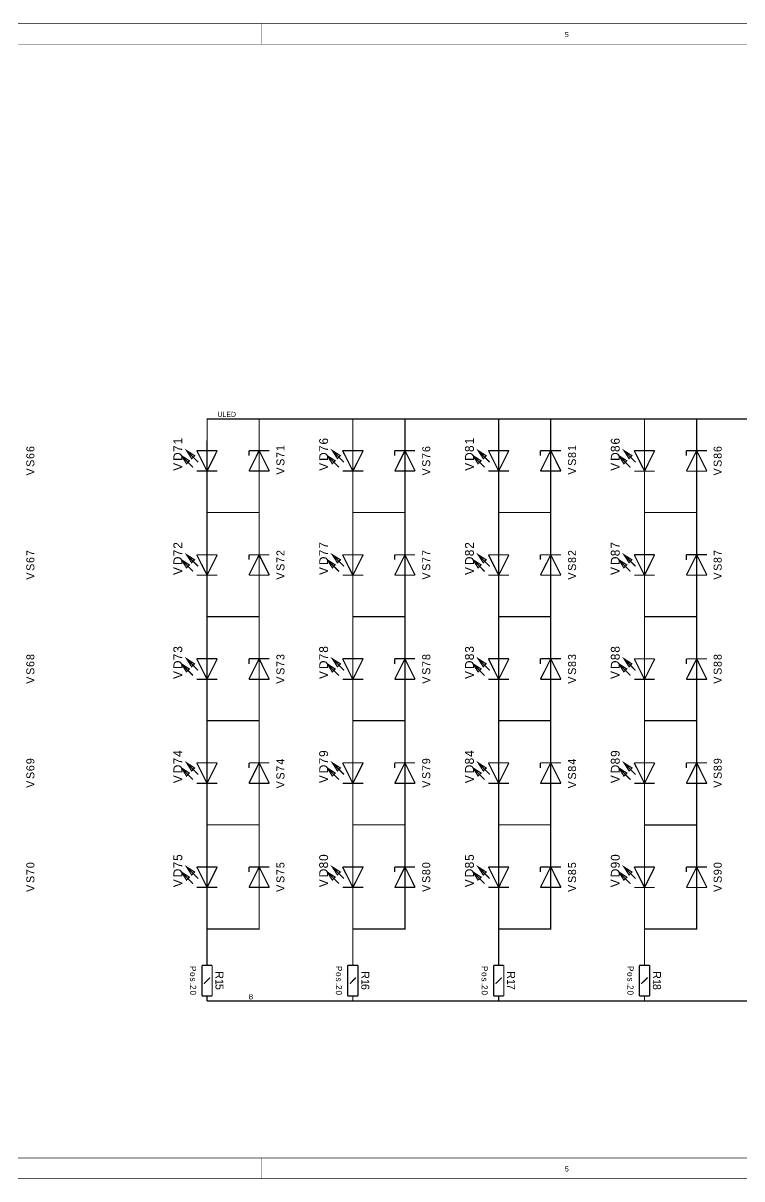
# Model space of a CAD drawing. Header units: millimetres. Extents: x 0 to 35.4, y 0 to 11.1.
# Drawn here: x 21.33 to 28.23, y 0 to 11.1 of the extents above; entities that cross this region are included whole.
import ezdxf

# ---------------------------------------------------------------- set-up
doc = ezdxf.new("R2010")
doc.units = ezdxf.units.MM
doc.header["$MEASUREMENT"] = 0
doc.layers.add('Sheet', color=255, linetype='Continuous')

msp = doc.modelspace()

# ---------------------------------------------------------------- linework, layer by layer
at = {"layer": 'Sheet'}
for points, const_width in [([(0.002, 11.1), (0.002, 0), (35.433, 0), (35.433, 11.1), (0.002, 11.1), (0.002, 11.1)], 0.0039), ([(0.002, 11.1), (35.433, 11.1), (35.433, 0), (0.002, 0), (0.002, 11.1)], 0.0039), ([(0.202, 10.899), (0.202, 0.199), (35.233, 0.199), (35.233, 10.899), (0.202, 10.899), (0.202, 10.899)], 0.0039), ([(0.202, 10.899), (35.233, 10.899), (35.233, 0.199), (0.202, 0.199), (0.202, 10.899)], 0.0039), ([(22.98, 6.946), (22.952, 6.918), (22.904, 6.995), (22.98, 6.946)], 0.0118), ([(22.98, 6.946), (22.952, 6.918), (22.904, 6.995), (22.98, 6.946)], 0.0039), ([(24.38, 6.946), (24.352, 6.918), (24.303, 6.995), (24.38, 6.946)], 0.0118), ([(24.38, 6.946), (24.352, 6.918), (24.303, 6.995), (24.38, 6.946)], 0.0039), ([(25.78, 6.946), (25.752, 6.918), (25.703, 6.995), (25.78, 6.946)], 0.0118), ([(25.78, 6.946), (25.752, 6.918), (25.703, 6.995), (25.78, 6.946)], 0.0039), ([(27.179, 6.946), (27.152, 6.918), (27.103, 6.995), (27.179, 6.946)], 0.0118), ([(27.179, 6.946), (27.152, 6.918), (27.103, 6.995), (27.179, 6.946)], 0.0039), ([(22.93, 6.897), (22.903, 6.869), (22.854, 6.946), (22.93, 6.897)], 0.0118), ([(22.93, 6.897), (22.903, 6.869), (22.854, 6.946), (22.93, 6.897)], 0.0039), ([(24.33, 6.897), (24.303, 6.869), (24.254, 6.946), (24.33, 6.897)], 0.0118), ([(24.33, 6.897), (24.303, 6.869), (24.254, 6.946), (24.33, 6.897)], 0.0039), ([(25.731, 6.897), (25.702, 6.869), (25.654, 6.946), (25.731, 6.897)], 0.0118), ([(25.731, 6.897), (25.702, 6.869), (25.654, 6.946), (25.731, 6.897)], 0.0039), ([(27.13, 6.897), (27.102, 6.869), (27.054, 6.946), (27.13, 6.897)], 0.0118), ([(27.13, 6.897), (27.102, 6.869), (27.054, 6.946), (27.13, 6.897)], 0.0039), ([(22.98, 5.946), (22.952, 5.918), (22.904, 5.994), (22.98, 5.946)], 0.0118), ([(22.98, 5.946), (22.952, 5.918), (22.904, 5.994), (22.98, 5.946)], 0.0039), ([(24.38, 5.946), (24.352, 5.918), (24.303, 5.994), (24.38, 5.946)], 0.0118), ([(24.38, 5.946), (24.352, 5.918), (24.303, 5.994), (24.38, 5.946)], 0.0039), ([(25.78, 5.946), (25.752, 5.918), (25.703, 5.994), (25.78, 5.946)], 0.0118), ([(25.78, 5.946), (25.752, 5.918), (25.703, 5.994), (25.78, 5.946)], 0.0039), ([(27.179, 5.946), (27.152, 5.918), (27.103, 5.994), (27.179, 5.946)], 0.0118), ([(27.179, 5.946), (27.152, 5.918), (27.103, 5.994), (27.179, 5.946)], 0.0039), ([(22.93, 5.897), (22.903, 5.869), (22.854, 5.946), (22.93, 5.897)], 0.0118), ([(22.93, 5.897), (22.903, 5.869), (22.854, 5.946), (22.93, 5.897)], 0.0039), ([(24.33, 5.897), (24.303, 5.869), (24.254, 5.946), (24.33, 5.897)], 0.0118), ([(24.33, 5.897), (24.303, 5.869), (24.254, 5.946), (24.33, 5.897)], 0.0039), ([(25.731, 5.897), (25.702, 5.869), (25.654, 5.946), (25.731, 5.897)], 0.0118), ([(25.731, 5.897), (25.702, 5.869), (25.654, 5.946), (25.731, 5.897)], 0.0039), ([(27.13, 5.897), (27.102, 5.869), (27.054, 5.946), (27.13, 5.897)], 0.0118), ([(27.13, 5.897), (27.102, 5.869), (27.054, 5.946), (27.13, 5.897)], 0.0039), ([(22.98, 4.946), (22.952, 4.918), (22.904, 4.995), (22.98, 4.946)], 0.0118), ([(22.98, 4.946), (22.952, 4.918), (22.904, 4.995), (22.98, 4.946)], 0.0039), ([(24.38, 4.946), (24.352, 4.918), (24.303, 4.995), (24.38, 4.946)], 0.0118), ([(24.38, 4.946), (24.352, 4.918), (24.303, 4.995), (24.38, 4.946)], 0.0039), ([(25.78, 4.946), (25.752, 4.918), (25.703, 4.995), (25.78, 4.946)], 0.0118), ([(25.78, 4.946), (25.752, 4.918), (25.703, 4.995), (25.78, 4.946)], 0.0039), ([(27.179, 4.946), (27.152, 4.918), (27.103, 4.995), (27.179, 4.946)], 0.0118), ([(27.179, 4.946), (27.152, 4.918), (27.103, 4.995), (27.179, 4.946)], 0.0039), ([(22.93, 4.897), (22.903, 4.869), (22.854, 4.946), (22.93, 4.897)], 0.0118), ([(22.93, 4.897), (22.903, 4.869), (22.854, 4.946), (22.93, 4.897)], 0.0039), ([(24.33, 4.897), (24.303, 4.869), (24.254, 4.946), (24.33, 4.897)], 0.0118), ([(24.33, 4.897), (24.303, 4.869), (24.254, 4.946), (24.33, 4.897)], 0.0039), ([(25.731, 4.897), (25.702, 4.869), (25.654, 4.946), (25.731, 4.897)], 0.0118), ([(25.731, 4.897), (25.702, 4.869), (25.654, 4.946), (25.731, 4.897)], 0.0039), ([(27.13, 4.897), (27.102, 4.869), (27.054, 4.946), (27.13, 4.897)], 0.0118), ([(27.13, 4.897), (27.102, 4.869), (27.054, 4.946), (27.13, 4.897)], 0.0039), ([(22.98, 3.946), (22.952, 3.918), (22.904, 3.995), (22.98, 3.946)], 0.0118), ([(22.98, 3.946), (22.952, 3.918), (22.904, 3.995), (22.98, 3.946)], 0.0039), ([(24.38, 3.946), (24.352, 3.918), (24.303, 3.995), (24.38, 3.946)], 0.0118), ([(24.38, 3.946), (24.352, 3.918), (24.303, 3.995), (24.38, 3.946)], 0.0039), ([(25.78, 3.946), (25.752, 3.918), (25.703, 3.995), (25.78, 3.946)], 0.0118), ([(25.78, 3.946), (25.752, 3.918), (25.703, 3.995), (25.78, 3.946)], 0.0039), ([(27.179, 3.946), (27.152, 3.918), (27.103, 3.995), (27.179, 3.946)], 0.0118), ([(27.179, 3.946), (27.152, 3.918), (27.103, 3.995), (27.179, 3.946)], 0.0039), ([(22.93, 3.897), (22.903, 3.869), (22.854, 3.946), (22.93, 3.897)], 0.0118), ([(22.93, 3.897), (22.903, 3.869), (22.854, 3.946), (22.93, 3.897)], 0.0039), ([(24.33, 3.897), (24.303, 3.869), (24.254, 3.946), (24.33, 3.897)], 0.0118), ([(24.33, 3.897), (24.303, 3.869), (24.254, 3.946), (24.33, 3.897)], 0.0039), ([(25.731, 3.897), (25.702, 3.869), (25.654, 3.946), (25.731, 3.897)], 0.0118), ([(25.731, 3.897), (25.702, 3.869), (25.654, 3.946), (25.731, 3.897)], 0.0039), ([(27.13, 3.897), (27.102, 3.869), (27.054, 3.946), (27.13, 3.897)], 0.0118), ([(27.13, 3.897), (27.102, 3.869), (27.054, 3.946), (27.13, 3.897)], 0.0039), ([(22.98, 2.946), (22.952, 2.918), (22.904, 2.995), (22.98, 2.946)], 0.0118), ([(22.98, 2.946), (22.952, 2.918), (22.904, 2.995), (22.98, 2.946)], 0.0039), ([(24.38, 2.946), (24.352, 2.918), (24.303, 2.995), (24.38, 2.946)], 0.0118), ([(24.38, 2.946), (24.352, 2.918), (24.303, 2.995), (24.38, 2.946)], 0.0039), ([(25.78, 2.946), (25.752, 2.918), (25.703, 2.995), (25.78, 2.946)], 0.0118), ([(25.78, 2.946), (25.752, 2.918), (25.703, 2.995), (25.78, 2.946)], 0.0039), ([(27.179, 2.946), (27.152, 2.918), (27.103, 2.995), (27.179, 2.946)], 0.0118), ([(27.179, 2.946), (27.152, 2.918), (27.103, 2.995), (27.179, 2.946)], 0.0039), ([(22.93, 2.897), (22.903, 2.869), (22.854, 2.946), (22.93, 2.897)], 0.0118), ([(22.93, 2.897), (22.903, 2.869), (22.854, 2.946), (22.93, 2.897)], 0.0039), ([(24.33, 2.897), (24.303, 2.869), (24.254, 2.946), (24.33, 2.897)], 0.0118), ([(24.33, 2.897), (24.303, 2.869), (24.254, 2.946), (24.33, 2.897)], 0.0039), ([(25.731, 2.897), (25.702, 2.869), (25.654, 2.946), (25.731, 2.897)], 0.0118), ([(25.731, 2.897), (25.702, 2.869), (25.654, 2.946), (25.731, 2.897)], 0.0039), ([(27.13, 2.897), (27.102, 2.869), (27.054, 2.946), (27.13, 2.897)], 0.0118), ([(27.13, 2.897), (27.102, 2.869), (27.054, 2.946), (27.13, 2.897)], 0.0039)]:
    msp.add_lwpolyline(points, close=True, dxfattribs=dict(at, const_width=const_width))
for points, const_width in [([(23.622, 11.1), (23.622, 10.899)], 0.0039), ([(23.101, 7.093), (23.101, 7.299), (23.6, 7.299), (24.501, 7.299), (25, 7.299), (25.901, 7.299), (26.401, 7.299), (27.3, 7.299), (27.801, 7.299), (28.7, 7.299), (29.199, 7.299), (30.1, 7.299), (30.599, 7.299), (31.5, 7.299), (32, 7.299), (32, 7.093)], 0.0118), ([(23.6, 7.299), (23.6, 7.093)], 0.0118), ([(24.5, 7.093), (24.5, 7.299)], 0.0118), ([(25, 7.299), (25, 7.093)], 0.0118), ([(25.9, 7.093), (25.9, 7.299)], 0.0118), ([(26.4, 7.299), (26.4, 7.093)], 0.0118), ([(27.3, 7.093), (27.3, 7.299)], 0.0118), ([(27.801, 7.299), (27.801, 7.093)], 0.0118), ([(23.015, 6.883), (22.904, 6.995)], 0.0118), ([(22.98, 6.946), (22.904, 6.995)], 0.0118), ([(22.952, 6.918), (22.904, 6.995)], 0.0118), ([(23.001, 6.995), (23.198, 6.995)], 0.0118), ([(23.001, 6.995), (23.1, 6.798)], 0.0118), ([(23.1, 6.995), (23.1, 7.093)], 0.0118), ([(23.198, 6.995), (23.1, 6.798)], 0.0118), ([(23.1, 6.798), (23.1, 6.995)], 0.0118), ([(23.698, 6.995), (23.502, 6.995)], 0.0118), ([(23.502, 6.798), (23.6, 6.995)], 0.0118), ([(23.502, 6.995), (23.502, 6.946)], 0.0118), ([(23.6, 6.995), (23.6, 7.093)], 0.0118), ([(23.6, 6.798), (23.6, 6.995)], 0.0118), ([(23.6, 6.995), (23.698, 6.798)], 0.0118), ([(24.415, 6.883), (24.303, 6.995)], 0.0118), ([(24.38, 6.946), (24.303, 6.995)], 0.0118), ([(24.352, 6.918), (24.303, 6.995)], 0.0118), ([(24.401, 6.995), (24.599, 6.995)], 0.0118), ([(24.401, 6.995), (24.5, 6.798)], 0.0118), ([(24.5, 6.995), (24.5, 7.093)], 0.0118), ([(24.599, 6.995), (24.5, 6.798)], 0.0118), ([(24.5, 6.798), (24.5, 6.995)], 0.0118), ([(25.098, 6.995), (24.902, 6.995)], 0.0118), ([(24.902, 6.798), (25, 6.995)], 0.0118), ([(24.902, 6.995), (24.902, 6.946)], 0.0118), ([(25, 6.995), (25, 7.093)], 0.0118), ([(25, 6.798), (25, 6.995)], 0.0118), ([(25, 6.995), (25.098, 6.798)], 0.0118), ([(25.814, 6.883), (25.703, 6.995)], 0.0118), ([(25.78, 6.946), (25.703, 6.995)], 0.0118), ([(25.752, 6.918), (25.703, 6.995)], 0.0118), ([(25.802, 6.995), (25.998, 6.995)], 0.0118), ([(25.802, 6.995), (25.9, 6.798)], 0.0118), ([(25.9, 6.995), (25.9, 7.093)], 0.0118), ([(25.998, 6.995), (25.9, 6.798)], 0.0118), ([(25.9, 6.798), (25.9, 6.995)], 0.0118), ([(26.498, 6.995), (26.301, 6.995)], 0.0118), ([(26.301, 6.798), (26.4, 6.995)], 0.0118), ([(26.301, 6.995), (26.301, 6.946)], 0.0118), ([(26.4, 6.995), (26.4, 7.093)], 0.0118), ([(26.4, 6.798), (26.4, 6.995)], 0.0118), ([(26.4, 6.995), (26.498, 6.798)], 0.0118), ([(27.214, 6.883), (27.103, 6.995)], 0.0118), ([(27.179, 6.946), (27.103, 6.995)], 0.0118), ([(27.152, 6.918), (27.103, 6.995)], 0.0118), ([(27.201, 6.995), (27.398, 6.995)], 0.0118), ([(27.201, 6.995), (27.3, 6.798)], 0.0118), ([(27.3, 6.995), (27.3, 7.093)], 0.0118), ([(27.398, 6.995), (27.3, 6.797)], 0.0118), ([(27.3, 6.798), (27.3, 6.995)], 0.0118), ([(27.899, 6.995), (27.702, 6.995)], 0.0118), ([(27.702, 6.797), (27.801, 6.995)], 0.0118), ([(27.702, 6.995), (27.702, 6.946)], 0.0118), ([(27.801, 6.995), (27.801, 7.093)], 0.0118), ([(27.801, 6.797), (27.801, 6.995)], 0.0118), ([(27.801, 6.995), (27.899, 6.797)], 0.0118), ([(22.965, 6.834), (22.854, 6.946)], 0.0118), ([(24.366, 6.834), (24.254, 6.946)], 0.0118), ([(25.765, 6.834), (25.654, 6.946)], 0.0118), ([(27.165, 6.834), (27.054, 6.946)], 0.0118), ([(23.001, 6.798), (23.198, 6.798)], 0.0118), ([(23.1, 6.798), (23.1, 6.7)], 0.0118), ([(23.698, 6.798), (23.502, 6.798)], 0.0118), ([(23.6, 6.798), (23.6, 6.7)], 0.0118), ([(24.401, 6.798), (24.599, 6.798)], 0.0118), ([(24.5, 6.798), (24.5, 6.7)], 0.0118), ([(25.098, 6.798), (24.902, 6.798)], 0.0118), ([(25, 6.798), (25, 6.7)], 0.0118), ([(25.802, 6.798), (25.998, 6.798)], 0.0118), ([(25.9, 6.798), (25.9, 6.7)], 0.0118), ([(26.498, 6.798), (26.301, 6.798)], 0.0118), ([(26.4, 6.798), (26.4, 6.7)], 0.0118), ([(27.201, 6.797), (27.398, 6.797)], 0.0118), ([(27.3, 6.798), (27.3, 6.7)], 0.0118), ([(27.899, 6.797), (27.702, 6.797)], 0.0118), ([(27.801, 6.797), (27.801, 6.699)], 0.0118), ([(23.1, 6.7), (23.1, 6.4), (23.1, 6.093)], 0.0118), ([(23.6, 6.7), (23.6, 6.4), (23.6, 6.093)], 0.0118), ([(24.5, 6.7), (24.5, 6.4), (24.5, 6.093)], 0.0118), ([(25, 6.7), (25, 6.4), (25, 6.093)], 0.0118), ([(25.9, 6.7), (25.9, 6.4), (25.9, 6.093)], 0.0118), ([(26.4, 6.7), (26.4, 6.4), (26.4, 6.093)], 0.0118), ([(27.3, 6.7), (27.3, 6.4), (27.3, 6.093)], 0.0118), ([(27.801, 6.699), (27.801, 6.4), (27.801, 6.092)], 0.0118), ([(23.6, 6.4), (23.1, 6.4)], 0.0118), ([(25, 6.4), (24.5, 6.4)], 0.0118), ([(26.4, 6.4), (25.9, 6.4)], 0.0118), ([(27.801, 6.4), (27.3, 6.4)], 0.0118), ([(23.015, 5.883), (22.904, 5.994)], 0.0118), ([(22.98, 5.946), (22.904, 5.994)], 0.0118), ([(22.952, 5.918), (22.904, 5.994)], 0.0118), ([(23.001, 5.994), (23.198, 5.994)], 0.0118), ([(23.001, 5.994), (23.1, 5.798)], 0.0118), ([(23.1, 5.994), (23.1, 6.093)], 0.0118), ([(23.198, 5.994), (23.1, 5.798)], 0.0118), ([(23.1, 5.798), (23.1, 5.994)], 0.0118), ([(23.698, 5.994), (23.502, 5.994)], 0.0118), ([(23.502, 5.798), (23.6, 5.994)], 0.0118), ([(23.502, 5.994), (23.502, 5.946)], 0.0118), ([(23.6, 5.994), (23.6, 6.093)], 0.0118), ([(23.6, 5.798), (23.6, 5.994)], 0.0118), ([(23.6, 5.994), (23.698, 5.798)], 0.0118), ([(24.415, 5.883), (24.303, 5.994)], 0.0118), ([(24.38, 5.946), (24.303, 5.994)], 0.0118), ([(24.352, 5.918), (24.303, 5.994)], 0.0118), ([(24.401, 5.994), (24.599, 5.994)], 0.0118), ([(24.401, 5.994), (24.5, 5.798)], 0.0118), ([(24.5, 5.994), (24.5, 6.093)], 0.0118), ([(24.599, 5.994), (24.5, 5.798)], 0.0118), ([(24.5, 5.798), (24.5, 5.994)], 0.0118), ([(25.098, 5.994), (24.902, 5.994)], 0.0118), ([(24.902, 5.798), (25, 5.994)], 0.0118), ([(24.902, 5.994), (24.902, 5.946)], 0.0118), ([(25, 5.994), (25, 6.093)], 0.0118), ([(25, 5.798), (25, 5.994)], 0.0118), ([(25, 5.994), (25.098, 5.798)], 0.0118), ([(25.814, 5.883), (25.703, 5.994)], 0.0118), ([(25.78, 5.946), (25.703, 5.994)], 0.0118), ([(25.752, 5.918), (25.703, 5.994)], 0.0118), ([(25.802, 5.994), (25.998, 5.994)], 0.0118), ([(25.802, 5.994), (25.9, 5.798)], 0.0118), ([(25.9, 5.994), (25.9, 6.093)], 0.0118), ([(25.998, 5.994), (25.9, 5.798)], 0.0118), ([(25.9, 5.798), (25.9, 5.994)], 0.0118), ([(26.498, 5.994), (26.301, 5.994)], 0.0118), ([(26.301, 5.798), (26.4, 5.994)], 0.0118), ([(26.301, 5.994), (26.301, 5.946)], 0.0118), ([(26.4, 5.994), (26.4, 6.093)], 0.0118), ([(26.4, 5.798), (26.4, 5.994)], 0.0118), ([(26.4, 5.994), (26.498, 5.798)], 0.0118), ([(27.214, 5.883), (27.103, 5.994)], 0.0118), ([(27.179, 5.946), (27.103, 5.994)], 0.0118), ([(27.152, 5.918), (27.103, 5.994)], 0.0118), ([(27.201, 5.995), (27.398, 5.995)], 0.0118), ([(27.201, 5.994), (27.3, 5.798)], 0.0118), ([(27.3, 5.994), (27.3, 6.093)], 0.0118), ([(27.398, 5.995), (27.3, 5.798)], 0.0118), ([(27.3, 5.798), (27.3, 5.994)], 0.0118), ([(27.899, 5.995), (27.702, 5.995)], 0.0118), ([(27.702, 5.798), (27.801, 5.995)], 0.0118), ([(27.702, 5.995), (27.702, 5.945)], 0.0118), ([(27.801, 5.995), (27.801, 6.092)], 0.0118), ([(27.801, 5.798), (27.801, 5.995)], 0.0118), ([(27.801, 5.995), (27.899, 5.798)], 0.0118), ([(22.965, 5.834), (22.854, 5.946)], 0.0118), ([(24.366, 5.834), (24.254, 5.946)], 0.0118), ([(25.765, 5.834), (25.654, 5.946)], 0.0118), ([(27.165, 5.834), (27.054, 5.946)], 0.0118), ([(23.001, 5.798), (23.198, 5.798)], 0.0118), ([(23.1, 5.798), (23.1, 5.7)], 0.0118), ([(23.698, 5.798), (23.502, 5.798)], 0.0118), ([(23.6, 5.798), (23.6, 5.7)], 0.0118), ([(24.401, 5.798), (24.599, 5.798)], 0.0118), ([(24.5, 5.798), (24.5, 5.7)], 0.0118), ([(25.098, 5.798), (24.902, 5.798)], 0.0118), ([(25, 5.798), (25, 5.7)], 0.0118), ([(25.802, 5.798), (25.998, 5.798)], 0.0118), ([(25.9, 5.798), (25.9, 5.7)], 0.0118), ([(26.498, 5.798), (26.301, 5.798)], 0.0118), ([(26.4, 5.798), (26.4, 5.7)], 0.0118), ([(27.201, 5.798), (27.398, 5.798)], 0.0118), ([(27.3, 5.798), (27.3, 5.7)], 0.0118), ([(27.899, 5.798), (27.702, 5.798)], 0.0118), ([(27.801, 5.798), (27.801, 5.7)], 0.0118), ([(23.1, 5.7), (23.1, 5.4), (23.1, 5.093)], 0.0118), ([(23.6, 5.7), (23.6, 5.4), (23.6, 5.093)], 0.0118), ([(24.5, 5.7), (24.5, 5.4), (24.5, 5.093)], 0.0118), ([(25, 5.7), (25, 5.4), (25, 5.093)], 0.0118), ([(25.9, 5.7), (25.9, 5.4), (25.9, 5.093)], 0.0118), ([(26.4, 5.7), (26.4, 5.4), (26.4, 5.093)], 0.0118), ([(27.3, 5.7), (27.3, 5.4), (27.3, 5.093)], 0.0118), ([(27.801, 5.7), (27.801, 5.399), (27.801, 5.093)], 0.0118), ([(23.6, 5.4), (23.1, 5.4)], 0.0118), ([(25, 5.4), (24.5, 5.4)], 0.0118), ([(26.4, 5.4), (25.9, 5.4)], 0.0118), ([(27.801, 5.399), (27.3, 5.399)], 0.0118), ([(23.015, 4.883), (22.904, 4.995)], 0.0118), ([(22.98, 4.946), (22.904, 4.995)], 0.0118), ([(22.952, 4.918), (22.904, 4.995)], 0.0118), ([(23.001, 4.995), (23.198, 4.995)], 0.0118), ([(23.001, 4.995), (23.1, 4.798)], 0.0118), ([(23.1, 4.995), (23.1, 5.093)], 0.0118), ([(23.198, 4.995), (23.1, 4.798)], 0.0118), ([(23.1, 4.798), (23.1, 4.995)], 0.0118), ([(23.698, 4.995), (23.502, 4.995)], 0.0118), ([(23.502, 4.798), (23.6, 4.995)], 0.0118), ([(23.502, 4.995), (23.502, 4.946)], 0.0118), ([(23.6, 4.995), (23.6, 5.093)], 0.0118), ([(23.6, 4.798), (23.6, 4.995)], 0.0118), ([(23.6, 4.995), (23.698, 4.798)], 0.0118), ([(24.415, 4.883), (24.303, 4.995)], 0.0118), ([(24.38, 4.946), (24.303, 4.995)], 0.0118), ([(24.352, 4.918), (24.303, 4.995)], 0.0118), ([(24.401, 4.995), (24.599, 4.995)], 0.0118), ([(24.401, 4.995), (24.5, 4.798)], 0.0118), ([(24.5, 4.995), (24.5, 5.093)], 0.0118), ([(24.599, 4.995), (24.5, 4.798)], 0.0118), ([(24.5, 4.798), (24.5, 4.995)], 0.0118), ([(25.098, 4.995), (24.902, 4.995)], 0.0118), ([(24.902, 4.798), (25, 4.995)], 0.0118), ([(24.902, 4.995), (24.902, 4.946)], 0.0118), ([(25, 4.995), (25, 5.093)], 0.0118), ([(25, 4.798), (25, 4.995)], 0.0118), ([(25, 4.995), (25.098, 4.798)], 0.0118), ([(25.814, 4.883), (25.703, 4.995)], 0.0118), ([(25.78, 4.946), (25.703, 4.995)], 0.0118), ([(25.752, 4.918), (25.703, 4.995)], 0.0118), ([(25.802, 4.995), (25.998, 4.995)], 0.0118), ([(25.802, 4.995), (25.9, 4.798)], 0.0118), ([(25.9, 4.995), (25.9, 5.093)], 0.0118), ([(25.998, 4.995), (25.9, 4.798)], 0.0118), ([(25.9, 4.798), (25.9, 4.995)], 0.0118), ([(26.498, 4.995), (26.301, 4.995)], 0.0118), ([(26.301, 4.798), (26.4, 4.995)], 0.0118), ([(26.301, 4.995), (26.301, 4.946)], 0.0118), ([(26.4, 4.995), (26.4, 5.093)], 0.0118), ([(26.4, 4.798), (26.4, 4.995)], 0.0118), ([(26.4, 4.995), (26.498, 4.798)], 0.0118), ([(27.214, 4.883), (27.103, 4.995)], 0.0118), ([(27.179, 4.946), (27.103, 4.995)], 0.0118), ([(27.152, 4.918), (27.103, 4.995)], 0.0118), ([(27.201, 4.995), (27.3, 4.798)], 0.0118), ([(27.201, 4.994), (27.398, 4.994)], 0.0118), ([(27.3, 4.995), (27.3, 5.093)], 0.0118), ([(27.3, 4.798), (27.3, 4.995)], 0.0118), ([(27.398, 4.994), (27.3, 4.797)], 0.0118), ([(27.899, 4.994), (27.702, 4.994)], 0.0118), ([(27.702, 4.797), (27.801, 4.994)], 0.0118), ([(27.702, 4.994), (27.702, 4.946)], 0.0118), ([(27.801, 4.994), (27.801, 5.093)], 0.0118), ([(27.801, 4.797), (27.801, 4.994)], 0.0118), ([(27.801, 4.994), (27.899, 4.797)], 0.0118), ([(22.965, 4.834), (22.854, 4.946)], 0.0118), ([(24.366, 4.834), (24.254, 4.946)], 0.0118), ([(25.765, 4.834), (25.654, 4.946)], 0.0118), ([(27.165, 4.834), (27.054, 4.946)], 0.0118), ([(23.001, 4.798), (23.198, 4.798)], 0.0118), ([(23.1, 4.798), (23.1, 4.699)], 0.0118), ([(23.698, 4.798), (23.502, 4.798)], 0.0118), ([(23.6, 4.798), (23.6, 4.699)], 0.0118), ([(24.401, 4.798), (24.599, 4.798)], 0.0118), ([(24.5, 4.798), (24.5, 4.699)], 0.0118), ([(25.098, 4.798), (24.902, 4.798)], 0.0118), ([(25, 4.798), (25, 4.699)], 0.0118), ([(25.802, 4.798), (25.998, 4.798)], 0.0118), ([(25.9, 4.798), (25.9, 4.699)], 0.0118), ([(26.498, 4.798), (26.301, 4.798)], 0.0118), ([(26.4, 4.798), (26.4, 4.699)], 0.0118), ([(27.201, 4.797), (27.398, 4.797)], 0.0118), ([(27.3, 4.798), (27.3, 4.699)], 0.0118), ([(27.899, 4.797), (27.702, 4.797)], 0.0118), ([(27.801, 4.797), (27.801, 4.699)], 0.0118), ([(23.1, 4.699), (23.1, 4.4), (23.1, 4.093)], 0.0118), ([(23.6, 4.699), (23.6, 4.4), (23.6, 4.093)], 0.0118), ([(24.5, 4.699), (24.5, 4.4), (24.5, 4.093)], 0.0118), ([(25, 4.699), (25, 4.4), (25, 4.093)], 0.0118), ([(25.9, 4.699), (25.9, 4.4), (25.9, 4.093)], 0.0118), ([(26.4, 4.699), (26.4, 4.4), (26.4, 4.093)], 0.0118), ([(27.3, 4.699), (27.3, 4.4), (27.3, 4.093)], 0.0118), ([(27.801, 4.699), (27.801, 4.4), (27.801, 4.092)], 0.0118), ([(23.6, 4.4), (23.1, 4.4)], 0.0118), ([(25, 4.4), (24.5, 4.4)], 0.0118), ([(26.4, 4.4), (25.9, 4.4)], 0.0118), ([(27.801, 4.4), (27.3, 4.4)], 0.0118), ([(23.015, 3.883), (22.904, 3.995)], 0.0118), ([(22.98, 3.946), (22.904, 3.995)], 0.0118), ([(22.952, 3.918), (22.904, 3.995)], 0.0118), ([(23.001, 3.995), (23.198, 3.995)], 0.0118), ([(23.001, 3.995), (23.1, 3.798)], 0.0118), ([(23.1, 3.995), (23.1, 4.093)], 0.0118), ([(23.198, 3.995), (23.1, 3.798)], 0.0118), ([(23.1, 3.798), (23.1, 3.995)], 0.0118), ([(23.698, 3.995), (23.502, 3.995)], 0.0118), ([(23.502, 3.798), (23.6, 3.995)], 0.0118), ([(23.502, 3.995), (23.502, 3.946)], 0.0118), ([(23.6, 3.995), (23.6, 4.093)], 0.0118), ([(23.6, 3.798), (23.6, 3.995)], 0.0118), ([(23.6, 3.995), (23.698, 3.798)], 0.0118), ([(24.415, 3.883), (24.303, 3.995)], 0.0118), ([(24.38, 3.946), (24.303, 3.995)], 0.0118), ([(24.352, 3.918), (24.303, 3.995)], 0.0118), ([(24.401, 3.995), (24.599, 3.995)], 0.0118), ([(24.401, 3.995), (24.5, 3.798)], 0.0118), ([(24.5, 3.995), (24.5, 4.093)], 0.0118), ([(24.599, 3.995), (24.5, 3.798)], 0.0118), ([(24.5, 3.798), (24.5, 3.995)], 0.0118), ([(25.098, 3.995), (24.902, 3.995)], 0.0118), ([(24.902, 3.798), (25, 3.995)], 0.0118), ([(24.902, 3.995), (24.902, 3.946)], 0.0118), ([(25, 3.995), (25, 4.093)], 0.0118), ([(25, 3.798), (25, 3.995)], 0.0118), ([(25, 3.995), (25.098, 3.798)], 0.0118), ([(25.814, 3.883), (25.703, 3.995)], 0.0118), ([(25.78, 3.946), (25.703, 3.995)], 0.0118), ([(25.752, 3.918), (25.703, 3.995)], 0.0118), ([(25.802, 3.995), (25.998, 3.995)], 0.0118), ([(25.802, 3.995), (25.9, 3.798)], 0.0118), ([(25.9, 3.995), (25.9, 4.093)], 0.0118), ([(25.998, 3.995), (25.9, 3.798)], 0.0118), ([(25.9, 3.798), (25.9, 3.995)], 0.0118), ([(26.498, 3.995), (26.301, 3.995)], 0.0118), ([(26.301, 3.798), (26.4, 3.995)], 0.0118), ([(26.301, 3.995), (26.301, 3.946)], 0.0118), ([(26.4, 3.995), (26.4, 4.093)], 0.0118), ([(26.4, 3.798), (26.4, 3.995)], 0.0118), ([(26.4, 3.995), (26.498, 3.798)], 0.0118), ([(27.214, 3.883), (27.103, 3.995)], 0.0118), ([(27.179, 3.946), (27.103, 3.995)], 0.0118), ([(27.152, 3.918), (27.103, 3.995)], 0.0118), ([(27.201, 3.995), (27.398, 3.995)], 0.0118), ([(27.201, 3.995), (27.3, 3.798)], 0.0118), ([(27.3, 3.995), (27.3, 4.093)], 0.0118), ([(27.398, 3.995), (27.3, 3.798)], 0.0118), ([(27.3, 3.798), (27.3, 3.995)], 0.0118), ([(27.899, 3.995), (27.702, 3.995)], 0.0118), ([(27.702, 3.798), (27.801, 3.995)], 0.0118), ([(27.702, 3.995), (27.702, 3.945)], 0.0118), ([(27.801, 3.995), (27.801, 4.092)], 0.0118), ([(27.801, 3.798), (27.801, 3.995)], 0.0118), ([(27.801, 3.995), (27.899, 3.798)], 0.0118), ([(22.965, 3.834), (22.854, 3.946)], 0.0118), ([(24.366, 3.834), (24.254, 3.946)], 0.0118), ([(25.765, 3.834), (25.654, 3.946)], 0.0118), ([(27.165, 3.834), (27.054, 3.946)], 0.0118), ([(23.001, 3.798), (23.198, 3.798)], 0.0118), ([(23.1, 3.798), (23.1, 3.699)], 0.0118), ([(23.698, 3.798), (23.502, 3.798)], 0.0118), ([(23.6, 3.798), (23.6, 3.699)], 0.0118), ([(24.401, 3.798), (24.599, 3.798)], 0.0118), ([(24.5, 3.798), (24.5, 3.699)], 0.0118), ([(25.098, 3.798), (24.902, 3.798)], 0.0118), ([(25, 3.798), (25, 3.699)], 0.0118), ([(25.802, 3.798), (25.998, 3.798)], 0.0118), ([(25.9, 3.798), (25.9, 3.699)], 0.0118), ([(26.498, 3.798), (26.301, 3.798)], 0.0118), ([(26.4, 3.798), (26.4, 3.699)], 0.0118), ([(27.201, 3.798), (27.398, 3.798)], 0.0118), ([(27.3, 3.798), (27.3, 3.699)], 0.0118), ([(27.899, 3.798), (27.702, 3.798)], 0.0118), ([(27.801, 3.798), (27.801, 3.699)], 0.0118), ([(23.1, 3.699), (23.1, 3.4), (23.1, 3.093)], 0.0118), ([(23.6, 3.699), (23.6, 3.4), (23.6, 3.093)], 0.0118), ([(24.5, 3.699), (24.5, 3.4), (24.5, 3.093)], 0.0118), ([(25, 3.699), (25, 3.4), (25, 3.093)], 0.0118), ([(25.9, 3.699), (25.9, 3.4), (25.9, 3.093)], 0.0118), ([(26.4, 3.699), (26.4, 3.4), (26.4, 3.093)], 0.0118), ([(27.3, 3.699), (27.3, 3.4), (27.3, 3.093)], 0.0118), ([(27.801, 3.699), (27.801, 3.399), (27.801, 3.093)], 0.0118), ([(23.6, 3.4), (23.1, 3.4)], 0.0118), ([(25, 3.4), (24.5, 3.4)], 0.0118), ([(26.4, 3.4), (25.9, 3.4)], 0.0118), ([(27.801, 3.399), (27.3, 3.399)], 0.0118), ([(23.015, 2.883), (22.904, 2.995)], 0.0118), ([(22.98, 2.946), (22.904, 2.995)], 0.0118), ([(22.952, 2.918), (22.904, 2.995)], 0.0118), ([(23.001, 2.995), (23.198, 2.995)], 0.0118), ([(23.001, 2.995), (23.1, 2.798)], 0.0118), ([(23.1, 2.995), (23.1, 3.093)], 0.0118), ([(23.198, 2.995), (23.1, 2.798)], 0.0118), ([(23.1, 2.798), (23.1, 2.995)], 0.0118), ([(23.698, 2.995), (23.502, 2.995)], 0.0118), ([(23.502, 2.798), (23.6, 2.995)], 0.0118), ([(23.502, 2.995), (23.502, 2.946)], 0.0118), ([(23.6, 2.995), (23.6, 3.093)], 0.0118), ([(23.6, 2.798), (23.6, 2.995)], 0.0118), ([(23.6, 2.995), (23.698, 2.798)], 0.0118), ([(24.415, 2.883), (24.303, 2.995)], 0.0118), ([(24.38, 2.946), (24.303, 2.995)], 0.0118), ([(24.352, 2.918), (24.303, 2.995)], 0.0118), ([(24.401, 2.995), (24.599, 2.995)], 0.0118), ([(24.401, 2.995), (24.5, 2.798)], 0.0118), ([(24.5, 2.995), (24.5, 3.093)], 0.0118), ([(24.599, 2.995), (24.5, 2.798)], 0.0118), ([(24.5, 2.798), (24.5, 2.995)], 0.0118), ([(25.098, 2.995), (24.902, 2.995)], 0.0118), ([(24.902, 2.798), (25, 2.995)], 0.0118), ([(24.902, 2.995), (24.902, 2.946)], 0.0118), ([(25, 2.995), (25, 3.093)], 0.0118), ([(25, 2.798), (25, 2.995)], 0.0118), ([(25, 2.995), (25.098, 2.798)], 0.0118), ([(25.814, 2.883), (25.703, 2.995)], 0.0118), ([(25.78, 2.946), (25.703, 2.995)], 0.0118), ([(25.752, 2.918), (25.703, 2.995)], 0.0118), ([(25.802, 2.995), (25.998, 2.995)], 0.0118), ([(25.802, 2.995), (25.9, 2.798)], 0.0118), ([(25.9, 2.995), (25.9, 3.093)], 0.0118), ([(25.998, 2.995), (25.9, 2.798)], 0.0118), ([(25.9, 2.798), (25.9, 2.995)], 0.0118), ([(26.498, 2.995), (26.301, 2.995)], 0.0118), ([(26.301, 2.798), (26.4, 2.995)], 0.0118), ([(26.301, 2.995), (26.301, 2.946)], 0.0118), ([(26.4, 2.995), (26.4, 3.093)], 0.0118), ([(26.4, 2.798), (26.4, 2.995)], 0.0118), ([(26.4, 2.995), (26.498, 2.798)], 0.0118), ([(27.214, 2.883), (27.103, 2.995)], 0.0118), ([(27.179, 2.946), (27.103, 2.995)], 0.0118), ([(27.152, 2.918), (27.103, 2.995)], 0.0118), ([(27.201, 2.995), (27.3, 2.798)], 0.0118), ([(27.201, 2.994), (27.398, 2.994)], 0.0118), ([(27.3, 2.995), (27.3, 3.093)], 0.0118), ([(27.3, 2.798), (27.3, 2.995)], 0.0118), ([(27.398, 2.994), (27.3, 2.797)], 0.0118), ([(27.899, 2.994), (27.702, 2.994)], 0.0118), ([(27.702, 2.797), (27.801, 2.994)], 0.0118), ([(27.702, 2.994), (27.702, 2.946)], 0.0118), ([(27.801, 2.994), (27.801, 3.093)], 0.0118), ([(27.801, 2.797), (27.801, 2.994)], 0.0118), ([(27.801, 2.994), (27.899, 2.797)], 0.0118), ([(22.965, 2.834), (22.854, 2.946)], 0.0118), ([(24.366, 2.834), (24.254, 2.946)], 0.0118), ([(25.765, 2.834), (25.654, 2.946)], 0.0118), ([(27.165, 2.834), (27.054, 2.946)], 0.0118), ([(23.001, 2.798), (23.198, 2.798)], 0.0118), ([(23.1, 2.798), (23.1, 2.699)], 0.0118), ([(23.698, 2.798), (23.502, 2.798)], 0.0118), ([(23.6, 2.798), (23.6, 2.699)], 0.0118), ([(24.401, 2.798), (24.599, 2.798)], 0.0118), ([(24.5, 2.798), (24.5, 2.699)], 0.0118), ([(25.098, 2.798), (24.902, 2.798)], 0.0118), ([(25, 2.798), (25, 2.699)], 0.0118), ([(25.802, 2.798), (25.998, 2.798)], 0.0118), ([(25.9, 2.798), (25.9, 2.699)], 0.0118), ([(26.498, 2.798), (26.301, 2.798)], 0.0118), ([(26.4, 2.798), (26.4, 2.699)], 0.0118), ([(27.201, 2.797), (27.398, 2.797)], 0.0118), ([(27.3, 2.798), (27.3, 2.699)], 0.0118), ([(27.899, 2.797), (27.702, 2.797)], 0.0118), ([(27.801, 2.797), (27.801, 2.699)], 0.0118), ([(23.6, 2.699), (23.6, 2.399), (23.1, 2.399)], 0.0118), ([(23.1, 2.699), (23.1, 2.399), (23.1, 2.1)], 0.0118), ([(25, 2.699), (25, 2.399), (24.5, 2.399)], 0.0118), ([(24.5, 2.699), (24.5, 2.399), (24.5, 2.1)], 0.0118), ([(26.4, 2.699), (26.4, 2.399), (25.9, 2.399)], 0.0118), ([(25.9, 2.699), (25.9, 2.399), (25.9, 2.1)], 0.0118), ([(27.3, 2.699), (27.3, 2.399), (27.3, 2.1)], 0.0118), ([(27.801, 2.699), (27.801, 2.399), (27.3, 2.399)], 0.0118), ([(23.051, 1.755), (23.051, 2.05)], 0.0118), ([(23.051, 2.05), (23.149, 2.05)], 0.0118), ([(23.1, 2.05), (23.1, 2.1)], 0.0118), ([(23.149, 2.05), (23.149, 1.755)], 0.0118), ([(24.451, 1.755), (24.451, 2.05)], 0.0118), ([(24.451, 2.05), (24.549, 2.05)], 0.0118), ([(24.5, 2.05), (24.5, 2.1)], 0.0118), ([(24.549, 2.05), (24.549, 1.755)], 0.0118), ([(25.851, 1.755), (25.851, 2.05)], 0.0118), ([(25.851, 2.05), (25.949, 2.05)], 0.0118), ([(25.9, 2.05), (25.9, 2.1)], 0.0118), ([(25.949, 2.05), (25.949, 1.755)], 0.0118), ([(27.25, 1.755), (27.25, 2.05)], 0.0118), ([(27.25, 2.05), (27.349, 2.05)], 0.0118), ([(27.3, 2.05), (27.3, 2.1)], 0.0118), ([(27.349, 2.05), (27.349, 1.755)], 0.0118), ([(23.129, 1.932), (23.071, 1.873)], 0.0118), ([(24.529, 1.932), (24.471, 1.873)], 0.0118), ([(25.929, 1.932), (25.87, 1.873)], 0.0118), ([(27.33, 1.932), (27.27, 1.873)], 0.0118), ([(23.149, 1.755), (23.051, 1.755)], 0.0118), ([(23.1, 1.755), (23.1, 1.706)], 0.0118), ([(31.5, 1.706), (30.1, 1.706), (28.7, 1.706), (27.3, 1.706), (25.901, 1.706), (24.501, 1.706), (23.101, 1.706)], 0.0118), ([(24.549, 1.755), (24.451, 1.755)], 0.0118), ([(24.5, 1.755), (24.5, 1.706)], 0.0118), ([(25.949, 1.755), (25.851, 1.755)], 0.0118), ([(25.9, 1.755), (25.9, 1.706)], 0.0118), ([(27.349, 1.755), (27.25, 1.755)], 0.0118), ([(27.3, 1.755), (27.3, 1.706)], 0.0118), ([(23.622, 0), (23.622, 0.2)], 0.0039)]:
    msp.add_lwpolyline(points, dxfattribs=dict(at, const_width=const_width))

# ---------------------------------------------------------------- texts
for s, p in [('5', (26.536, 10.968)), ('ULED', (23.199, 7.319)), ('B', (23.5, 1.724)), ('5', (26.536, 0.069))]:
    msp.add_text(s, height=0.0485, dxfattribs=at).set_placement(p)
for s, height, rotation, p in [('1', 0.0852, 90, (22.862, 7.055)), ('6', 0.0852, 90, (24.262, 7.053)), ('1', 0.0852, 90, (25.662, 7.055)), ('6', 0.0852, 90, (27.062, 7.053)), ('6', 0.0769, 90, (21.442, 6.981)), ('7', 0.0852, 90, (22.862, 6.981)), ('1', 0.0769, 90, (23.843, 6.99)), ('7', 0.0852, 90, (24.262, 6.981)), ('6', 0.0769, 90, (25.243, 6.981)), ('8', 0.0852, 90, (25.662, 6.981)), ('1', 0.0769, 90, (26.643, 6.99)), ('8', 0.0852, 90, (27.062, 6.981)), ('6', 0.0769, 90, (28.041, 6.981)), ('6', 0.0769, 90, (21.442, 6.914)), ('S', 0.0769, 90, (21.442, 6.839)), ('D', 0.0852, 90, (22.862, 6.896)), ('S', 0.0769, 90, (23.843, 6.849)), ('7', 0.0769, 90, (23.843, 6.924)), ('D', 0.0852, 90, (24.262, 6.896)), ('S', 0.0769, 90, (25.243, 6.839)), ('7', 0.0769, 90, (25.243, 6.914)), ('D', 0.0852, 90, (25.662, 6.896)), ('8', 0.0769, 90, (26.643, 6.924)), ('S', 0.0769, 90, (26.643, 6.849)), ('D', 0.0852, 90, (27.062, 6.896)), ('8', 0.0769, 90, (28.041, 6.916)), ('S', 0.0769, 90, (28.041, 6.839)), ('V', 0.0769, 90, (21.442, 6.756)), ('V', 0.0852, 90, (22.862, 6.801)), ('V', 0.0769, 90, (23.843, 6.764)), ('V', 0.0852, 90, (24.262, 6.801)), ('V', 0.0769, 90, (25.243, 6.756)), ('V', 0.0852, 90, (25.662, 6.801)), ('V', 0.0769, 90, (26.643, 6.764)), ('V', 0.0852, 90, (27.062, 6.801)), ('V', 0.0769, 90, (28.041, 6.756)), ('2', 0.0852, 90, (22.862, 6.052)), ('7', 0.0852, 90, (24.262, 6.052)), ('2', 0.0852, 90, (25.662, 6.052)), ('7', 0.0852, 90, (27.062, 6.052)), ('7', 0.0769, 90, (21.442, 5.982)), ('7', 0.0852, 90, (22.862, 5.98)), ('2', 0.0769, 90, (23.843, 5.982)), ('7', 0.0852, 90, (24.262, 5.98)), ('7', 0.0769, 90, (25.243, 5.982)), ('8', 0.0852, 90, (25.662, 5.98)), ('2', 0.0769, 90, (26.643, 5.982)), ('8', 0.0852, 90, (27.062, 5.98)), ('7', 0.0769, 90, (28.041, 5.982)), ('6', 0.0769, 90, (21.442, 5.915)), ('S', 0.0769, 90, (21.442, 5.84)), ('D', 0.0852, 90, (22.862, 5.895)), ('S', 0.0769, 90, (23.843, 5.84)), ('7', 0.0769, 90, (23.843, 5.915)), ('D', 0.0852, 90, (24.262, 5.895)), ('S', 0.0769, 90, (25.243, 5.84)), ('7', 0.0769, 90, (25.243, 5.915)), ('D', 0.0852, 90, (25.662, 5.895)), ('8', 0.0769, 90, (26.643, 5.915)), ('S', 0.0769, 90, (26.643, 5.84)), ('D', 0.0852, 90, (27.062, 5.895)), ('8', 0.0769, 90, (28.041, 5.915)), ('S', 0.0769, 90, (28.041, 5.84)), ('V', 0.0769, 90, (21.442, 5.755)), ('V', 0.0852, 90, (22.862, 5.8)), ('V', 0.0769, 90, (23.843, 5.755)), ('V', 0.0852, 90, (24.262, 5.8)), ('V', 0.0769, 90, (25.243, 5.755)), ('V', 0.0852, 90, (25.662, 5.8)), ('V', 0.0769, 90, (26.643, 5.755)), ('V', 0.0852, 90, (27.062, 5.8)), ('V', 0.0769, 90, (28.041, 5.755)), ('3', 0.0852, 90, (22.862, 5.053)), ('8', 0.0852, 90, (24.262, 5.053)), ('3', 0.0852, 90, (25.662, 5.053)), ('8', 0.0852, 90, (27.062, 5.053)), ('8', 0.0769, 90, (21.442, 4.983)), ('7', 0.0852, 90, (22.862, 4.981)), ('3', 0.0769, 90, (23.843, 4.983)), ('7', 0.0852, 90, (24.262, 4.981)), ('8', 0.0769, 90, (25.243, 4.983)), ('8', 0.0852, 90, (25.662, 4.981)), ('3', 0.0769, 90, (26.643, 4.983)), ('8', 0.0852, 90, (27.062, 4.981)), ('8', 0.0769, 90, (28.041, 4.983)), ('6', 0.0769, 90, (21.442, 4.916)), ('S', 0.0769, 90, (21.442, 4.841)), ('D', 0.0852, 90, (22.862, 4.896)), ('S', 0.0769, 90, (23.843, 4.841)), ('7', 0.0769, 90, (23.843, 4.916)), ('D', 0.0852, 90, (24.262, 4.896)), ('S', 0.0769, 90, (25.243, 4.841)), ('7', 0.0769, 90, (25.243, 4.916)), ('D', 0.0852, 90, (25.662, 4.896)), ('8', 0.0769, 90, (26.643, 4.916)), ('S', 0.0769, 90, (26.643, 4.841)), ('D', 0.0852, 90, (27.062, 4.896)), ('8', 0.0769, 90, (28.041, 4.916)), ('S', 0.0769, 90, (28.041, 4.841)), ('V', 0.0769, 90, (21.442, 4.755)), ('V', 0.0852, 90, (22.862, 4.801)), ('V', 0.0769, 90, (23.843, 4.755)), ('V', 0.0852, 90, (24.262, 4.801)), ('V', 0.0769, 90, (25.243, 4.755)), ('V', 0.0852, 90, (25.662, 4.801)), ('V', 0.0769, 90, (26.643, 4.755)), ('V', 0.0852, 90, (27.062, 4.801)), ('V', 0.0769, 90, (28.041, 4.755)), ('4', 0.0852, 90, (22.862, 4.052)), ('9', 0.0852, 90, (24.262, 4.052)), ('4', 0.0852, 90, (25.662, 4.052)), ('9', 0.0852, 90, (27.062, 4.052)), ('9', 0.0769, 90, (21.442, 3.982)), ('7', 0.0852, 90, (22.862, 3.98)), ('4', 0.0769, 90, (23.843, 3.977)), ('7', 0.0852, 90, (24.262, 3.98)), ('9', 0.0769, 90, (25.243, 3.982)), ('8', 0.0852, 90, (25.662, 3.98)), ('4', 0.0769, 90, (26.643, 3.977)), ('8', 0.0852, 90, (27.062, 3.98)), ('9', 0.0769, 90, (28.041, 3.982)), ('6', 0.0769, 90, (21.442, 3.915)), ('S', 0.0769, 90, (21.442, 3.84)), ('D', 0.0852, 90, (22.862, 3.895)), ('S', 0.0769, 90, (23.843, 3.835)), ('7', 0.0769, 90, (23.843, 3.91)), ('D', 0.0852, 90, (24.262, 3.895)), ('S', 0.0769, 90, (25.243, 3.84)), ('7', 0.0769, 90, (25.243, 3.915)), ('D', 0.0852, 90, (25.662, 3.895)), ('8', 0.0769, 90, (26.643, 3.91)), ('S', 0.0769, 90, (26.643, 3.835)), ('D', 0.0852, 90, (27.062, 3.895)), ('8', 0.0769, 90, (28.041, 3.915)), ('S', 0.0769, 90, (28.041, 3.84)), ('V', 0.0769, 90, (21.442, 3.755)), ('V', 0.0852, 90, (22.862, 3.8)), ('V', 0.0769, 90, (23.843, 3.75)), ('V', 0.0852, 90, (24.262, 3.8)), ('V', 0.0769, 90, (25.243, 3.755)), ('V', 0.0852, 90, (25.662, 3.8)), ('V', 0.0769, 90, (26.643, 3.75)), ('V', 0.0852, 90, (27.062, 3.8)), ('V', 0.0769, 90, (28.041, 3.755)), ('5', 0.0852, 90, (22.862, 3.053)), ('0', 0.0852, 90, (24.262, 3.053)), ('5', 0.0852, 90, (25.662, 3.053)), ('0', 0.0852, 90, (27.062, 3.053)), ('0', 0.0769, 90, (21.442, 2.983)), ('7', 0.0852, 90, (22.862, 2.981)), ('5', 0.0769, 90, (23.843, 2.983)), ('8', 0.0852, 90, (24.262, 2.981)), ('0', 0.0769, 90, (25.243, 2.983)), ('8', 0.0852, 90, (25.662, 2.981)), ('5', 0.0769, 90, (26.643, 2.983)), ('9', 0.0852, 90, (27.062, 2.981)), ('0', 0.0769, 90, (28.041, 2.983)), ('S', 0.0769, 90, (21.442, 2.841)), ('7', 0.0769, 90, (21.442, 2.916)), ('D', 0.0852, 90, (22.862, 2.896)), ('S', 0.0769, 90, (23.843, 2.841)), ('7', 0.0769, 90, (23.843, 2.916)), ('D', 0.0852, 90, (24.262, 2.896)), ('8', 0.0769, 90, (25.243, 2.916)), ('S', 0.0769, 90, (25.243, 2.841)), ('D', 0.0852, 90, (25.662, 2.896)), ('8', 0.0769, 90, (26.643, 2.916)), ('S', 0.0769, 90, (26.643, 2.841)), ('D', 0.0852, 90, (27.062, 2.896)), ('9', 0.0769, 90, (28.041, 2.916)), ('S', 0.0769, 90, (28.041, 2.841)), ('V', 0.0769, 90, (21.442, 2.755)), ('V', 0.0852, 90, (22.862, 2.8)), ('V', 0.0769, 90, (23.843, 2.755)), ('V', 0.0852, 90, (24.262, 2.8)), ('V', 0.0769, 90, (25.243, 2.755)), ('V', 0.0852, 90, (25.662, 2.8)), ('V', 0.0769, 90, (26.643, 2.755)), ('V', 0.0852, 90, (27.062, 2.8)), ('V', 0.0769, 90, (28.041, 2.755)), ('P', 0.0585, 270, (22.937, 2.044)), ('P', 0.0585, 270, (24.337, 2.044)), ('P', 0.0585, 270, (25.736, 2.044)), ('P', 0.0585, 270, (27.136, 2.044)), ('o', 0.0585, 270, (22.937, 1.985)), ('s', 0.0585, 270, (22.937, 1.933)), ('R', 0.0769, 270, (23.181, 1.993)), ('1', 0.0769, 270, (23.181, 1.918)), ('o', 0.0585, 270, (24.337, 1.985)), ('s', 0.0585, 270, (24.337, 1.933)), ('R', 0.0769, 270, (24.581, 1.993)), ('1', 0.0769, 270, (24.581, 1.918)), ('o', 0.0585, 270, (25.736, 1.985)), ('s', 0.0585, 270, (25.736, 1.933)), ('R', 0.0769, 270, (25.981, 1.993)), ('1', 0.0769, 270, (25.981, 1.918)), ('o', 0.0585, 270, (27.136, 1.985)), ('s', 0.0585, 270, (27.136, 1.933)), ('R', 0.0769, 270, (27.381, 1.993)), ('1', 0.0769, 270, (27.381, 1.918)), ('0', 0.0585, 270, (22.937, 1.808)), ('.', 0.0585, 270, (22.937, 1.881)), ('2', 0.0585, 270, (22.937, 1.86)), ('5', 0.0769, 270, (23.181, 1.871)), ('0', 0.0585, 270, (24.337, 1.808)), ('.', 0.0585, 270, (24.337, 1.881)), ('2', 0.0585, 270, (24.337, 1.86)), ('6', 0.0769, 270, (24.581, 1.871)), ('0', 0.0585, 270, (25.736, 1.808)), ('.', 0.0585, 270, (25.736, 1.881)), ('2', 0.0585, 270, (25.736, 1.86)), ('7', 0.0769, 270, (25.981, 1.871)), ('0', 0.0585, 270, (27.136, 1.808)), ('.', 0.0585, 270, (27.136, 1.881)), ('2', 0.0585, 270, (27.136, 1.86)), ('8', 0.0769, 270, (27.381, 1.871))]:
    msp.add_text(s, height=height, rotation=rotation, dxfattribs=at).set_placement(p)

doc.saveas('drawing.dxf')
